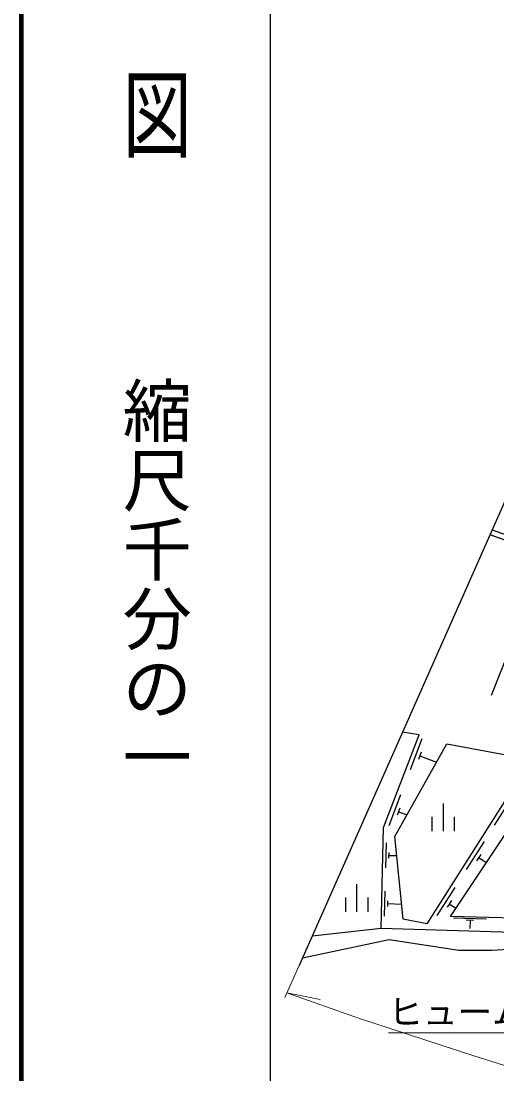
# Model space of a CAD drawing. Units: millimetres at full size, sheet at 1:1000; details may follow other scales. Extents: x 40000 to 680000, y 20000 to 380000.
# Drawn here: x 40000 to 74399, y 240594 to 316648 of the extents above; entities that cross this region are included whole.
import ezdxf
from ezdxf.enums import TextEntityAlignment as Align

# ---------------------------------------------------------------- set-up
doc = ezdxf.new("R2010")
doc.units = ezdxf.units.MM
doc.header["$LTSCALE"] = 1000
for name, color, linetype, lineweight in [('M-BGD', 7, 'Continuous', 25), ('M-BMK-OTRS', 5, 'Continuous', 25), ('M-STR-HTXT', 7, 'Continuous', 13), ('M-TTL', 2, 'Continuous', 140), ('M-TTL-BAND', 7, 'Continuous', 25)]:
    doc.layers.add(name, color=color, linetype=linetype, lineweight=lineweight)
doc.styles.add('@ＭＳ ゴシック', font='')
doc.styles.add('ＭＳ ゴシック', font='')
doc.styles.get('@ＭＳ ゴシック').set_extended_font_data('@MS Gothic')
doc.styles.get('ＭＳ ゴシック').set_extended_font_data('MS Gothic')

msp = doc.modelspace()

# ---------------------------------------------------------------- linework, layer by layer
at = {"layer": 'M-BGD'}
for p, q in [((77251, 276225), (73984, 267931)), ((68977, 264797), (68118, 262555)), ((68928, 263830), (68728, 263307)), ((68828, 263569), (70024, 263111)), ((67433, 260765), (66575, 258524)), ((70525, 258133), (70525, 260125)), ((75496, 260582), (74208, 258557)), ((67384, 259799), (67184, 259276)), ((67284, 259537), (67898, 259302)), ((69725, 258133), (69725, 259178)), ((71325, 258133), (71325, 259178)), ((66383, 257289), (66338, 255490)), ((73468, 257394), (72180, 255369)), ((66576, 256594), (66565, 256175)), ((66571, 256384), (67162, 256370)), ((73228, 256457), (72927, 255985)), ((73077, 256221), (73640, 255863)), ((64282, 252299), (64282, 254291)), ((71346, 254058), (70058, 252033)), ((63482, 252299), (63482, 253344)), ((65082, 252299), (65082, 253344)), ((66296, 253799), (66252, 252000)), ((66489, 253104), (66479, 252684)), ((66484, 252894), (67517, 252868)), ((71106, 253121), (70805, 252648)), ((70955, 252885), (71446, 252573)), ((73654, 251777), (71255, 251841)), ((72731, 251682), (72171, 251697)), ((72451, 251689), (72435, 251090))]:
    msp.add_line(p, q, dxfattribs=at)
for points in [[(74048, 279901), (81013, 277427), (90100, 272826), (101676, 269106), (113094, 265242), (116138, 264502), (126747, 262838), (135180, 262445)], [(73895, 279556), (80933, 277007), (89961, 272506), (102785, 268469), (114907, 264319), (123678, 262758), (129960, 262078), (136114, 262223), (142750, 250802)], [(61041, 250563), (66020, 251115), (66200, 258385), (68768, 265090), (67567, 265282)], [(66020, 251115), (81104, 250667), (87669, 250900), (91978, 250820), (96798, 250577)], [(60340, 248981), (66599, 250303), (71650, 249540)], [(71650, 249540), (74058, 249545), (77182, 249720), (80045, 249859), (83476, 249930), (88137, 250069), (91226, 250192), (93076, 250069), (94665, 249982), (97266, 249686), (99258, 249233), (101420, 248705), (102732, 248408), (104326, 247963), (107172, 246611), (108713, 245743), (111488, 243718)]]:
    msp.add_lwpolyline(points, dxfattribs=at)
for points in [[(67024, 257735), (70771, 264449), (76874, 263307), (69324, 251438), (67629, 251766)], [(71042, 251967), (77930, 262299), (83812, 262155), (84428, 262400), (86419, 260497), (81499, 255073), (77516, 251794)]]:
    msp.add_lwpolyline(points, close=True, dxfattribs=at)
at = {"layer": 'M-BMK-OTRS'}
msp.add_line((87451, 310132), (60095, 248429), dxfattribs=at)
at = {"layer": 'M-STR-HTXT'}
for p, q in [((60095, 248429), (59065, 246104)), ((59222, 246458), (61627, 245967))]:
    msp.add_line(p, q, dxfattribs=at)
for points in [[(106081, 265965), (104536, 243561), (66549, 243561)], [(59222, 246458), (64401, 244621), (72730, 241901), (77698, 240343), (81406, 239512), (85561, 238759), (88624, 238340), (93714, 237689), (100257, 236855), (106945, 236045), (114882, 235018), (127872, 233476)]]:
    msp.add_lwpolyline(points, dxfattribs=at)
at = {"layer": 'M-TTL'}
msp.add_line((40000, 380000), (40000, 20000), dxfattribs=at)
at = {"layer": 'M-TTL-BAND'}
msp.add_line((58000, 370000), (58000, 20000), dxfattribs=at)

# ---------------------------------------------------------------- texts
at = {"layer": 'M-STR-HTXT', "style": 'ＭＳ ゴシック'}
msp.add_text('ヒューム管φ400 L=12.0', height=1833, dxfattribs=at).set_placement((93414, 243614), align=Align.BOTTOM_RIGHT)
at = {"layer": 'M-TTL-BAND', "style": '@ＭＳ ゴシック', "width": 1.4}
msp.add_text('平  面  図', height=3666, rotation=270, dxfattribs=at).set_placement((49777, 306475), align=Align.MIDDLE_RIGHT)
at = {"layer": 'M-TTL-BAND', "style": '@ＭＳ ゴシック'}
msp.add_text('縮尺千分の一', height=3666, rotation=270, dxfattribs=at).set_placement((49777, 261030), align=Align.MIDDLE_RIGHT)

doc.saveas('drawing.dxf')
